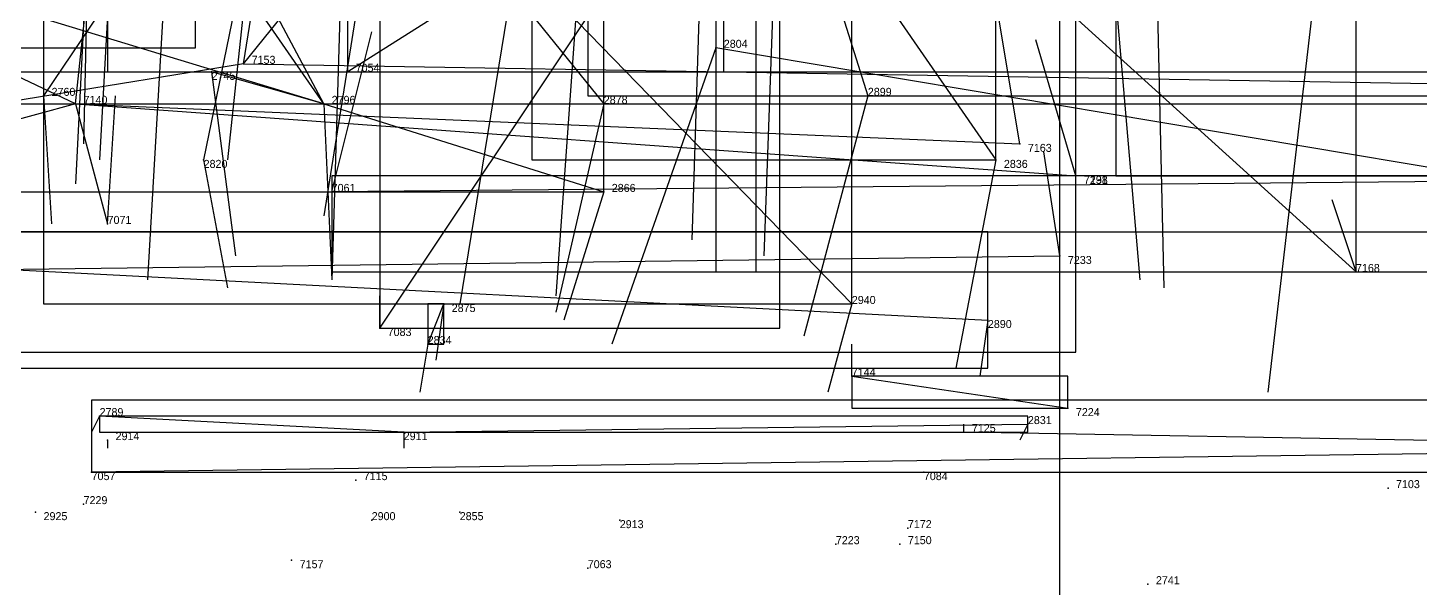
# Model space of a CAD drawing. Extents: x -0.07 to 1.1, y -0.07 to 1.1.
# Drawn here: x 0.287 to 0.461, y 0.8925 to 0.9625 of the extents above; entities that cross this region are included whole.
import ezdxf

# ---------------------------------------------------------------- set-up
doc = ezdxf.new("R2010")
doc.units = 0
for name, color, linetype in [('Clients', 3, 'CONTINUOUS'), ('Facilities', 3, 'CONTINUOUS'), ('Facilities_lines', 3, 'CONTINUOUS'), ('Min_max_boxes', 1, 'CONTINUOUS'), ('Normals', 1, 'CONTINUOUS'), ('Source_points', 5, 'CONTINUOUS'), ('Text', 3, 'CONTINUOUS')]:
    doc.layers.add(name, color=color, linetype=linetype)

msp = doc.modelspace()

# ---------------------------------------------------------------- linework, layer by layer
at = {"layer": 'Clients', "color": 5}
for p in [(0.373, 0.96), (0.31, 0.957), (0.327, 0.957, 1), (0.289, 0.954), (0.392, 0.954), (0.359, 0.953), (0.411, 0.948, 1), (0.309, 0.946), (0.408, 0.946), (0.418, 0.944, 1), (0.418, 0.944, 1), (0.325, 0.942, 1), (0.359, 0.942), (0.297, 0.938, 1), (0.416, 0.934, 1), (0.339, 0.928), (0.39, 0.928), (0.407, 0.926), (0.296, 0.914), (0.417, 0.915, 1), (0.404, 0.912, 1), (0.412, 0.913), (0.295, 0.907, 1)]:
    msp.add_point(p, dxfattribs=at)
at = {"layer": 'Facilities', "color": 3}
for p in [(0.314, 0.958, 1), (0.293, 0.953, 1), (0.324, 0.953), (0.453, 0.932, 1), (0.331, 0.925, 1), (0.337, 0.923), (0.39, 0.919, 1), (0.334, 0.912), (0.297, 0.911), (0.399, 0.907, 1), (0.328, 0.906, 1), (0.457, 0.905, 1), (0.294, 0.903, 1), (0.288, 0.902), (0.341, 0.902), (0.33, 0.901), (0.361, 0.901), (0.397, 0.9, 1), (0.388, 0.898, 1), (0.396, 0.898, 1), (0.32, 0.896, 1), (0.357, 0.895, 1), (0.427, 0.893)]:
    msp.add_point(p, dxfattribs=at)
at = {"layer": 'Facilities_lines', "color": 3}
for p, q in [((0.293, 0.953, 1), (0.194, 1, 0.942)), ((0.32, 1, 0.069), (0.289, 0.954)), ((0.324, 0.953), (0.299, 1, 0.007)), ((0.32, 1, 0.069), (0.309, 0.946)), ((0.32, 1, 0.069), (0.39, 0.928)), ((0.321, 1, 0.02), (0.359, 0.953)), ((0.331, 0.925, 1), (0.381, 1, 0.906)), ((0.453, 0.932, 1), (0.378, 1, 0.931)), ((0.372, 0.998), (0.408, 0.946)), ((0.324, 0.953), (0.295, 0.995)), ((0.381, 0.989), (0.392, 0.954)), ((0.324, 0.953), (0.212, 0.987)), ((0.365, 0.981, 1), (0.327, 0.957, 1)), ((0.314, 0.958, 1), (0.326, 0.973, 1)), ((0.528, 0.934), (0.373, 0.96)), ((0.314, 0.958, 1), (0.185, 0.937, 1)), ((0.324, 0.953), (0.31, 0.957)), ((0.314, 0.958, 1), (0.557, 0.954, 1)), ((0.293, 0.953, 1), (0.18, 0.922, 1)), ((0.293, 0.953, 1), (0.297, 0.938, 1)), ((0.293, 0.953, 1), (0.411, 0.948, 1)), ((0.293, 0.953, 1), (0.418, 0.944, 1)), ((0.293, 0.953, 1), (0.418, 0.944, 1)), ((0.324, 0.953), (0.359, 0.942)), ((0.539, 0.944, 1), (0.325, 0.942, 1)), ((0.194, 0.937), (0.407, 0.926)), ((0.258, 0.932, 1), (0.416, 0.934, 1)), ((0.337, 0.923), (0.339, 0.928)), ((0.39, 0.919, 1), (0.417, 0.915, 1)), ((0.334, 0.912), (0.296, 0.914)), ((0.334, 0.912), (0.412, 0.913)), ((0.514, 0.91, 1), (0.404, 0.912, 1)), ((0.514, 0.91, 1), (0.295, 0.907, 1))]:
    msp.add_line(p, q, dxfattribs=at)
at = {"layer": 'Min_max_boxes', "color": 1}
for p, q in [((0.289, 1), (0.289, 0.928)), ((0.289, 1, 0.073), (0.289, 0.928, 0.073)), ((0.297, 1, 0.948), (0.297, 0.957, 0.948)), ((0.297, 1, 1), (0.297, 0.957, 1)), ((0.308, 0.96), (0.308, 1)), ((0.308, 0.96, 0.071), (0.308, 1, 0.071)), ((0.331, 1, 0.906), (0.331, 0.925, 0.906)), ((0.331, 1, 1), (0.331, 0.925, 1)), ((0.35, 1), (0.35, 0.946)), ((0.35, 1, 0.035), (0.35, 0.946, 0.035)), ((0.357, 1), (0.357, 0.954)), ((0.357, 1, 0.076), (0.357, 0.954, 0.076)), ((0.359, 0.942), (0.359, 1)), ((0.359, 0.942, 0.007), (0.359, 1, 0.007)), ((0.373, 1), (0.373, 0.932)), ((0.373, 1, 0.052), (0.373, 0.932, 0.052)), ((0.374, 0.957, 0.948), (0.374, 1, 0.948)), ((0.374, 0.957, 1), (0.374, 1, 1)), ((0.378, 1, 0.931), (0.378, 0.932, 0.931)), ((0.378, 1, 1), (0.378, 0.932, 1)), ((0.381, 0.925, 0.906), (0.381, 1, 0.906)), ((0.381, 0.925, 1), (0.381, 1, 1)), ((0.39, 0.928), (0.39, 1)), ((0.39, 0.928, 0.073), (0.39, 1, 0.073)), ((0.408, 0.946), (0.408, 1)), ((0.408, 0.946, 0.035), (0.408, 1, 0.035)), ((0.416, 0.876, 0.922), (0.416, 1, 0.922)), ((0.416, 0.876, 1), (0.416, 1, 1)), ((0.418, 0.922, 0.942), (0.418, 1, 0.942)), ((0.418, 0.922, 1), (0.418, 1, 1)), ((0.423, 1), (0.423, 0.944)), ((0.423, 1, 0.044), (0.423, 0.944, 0.044)), ((0.453, 0.932, 0.931), (0.453, 1, 0.931)), ((0.453, 0.932, 1), (0.453, 1, 1)), ((0.145, 0.96), (0.308, 0.96)), ((0.145, 0.96, 0.071), (0.308, 0.96, 0.071)), ((0.308, 0.96), (0.308, 0.96, 0.071)), ((0.231, 0.957, 0.966), (0.559, 0.957, 0.966)), ((0.231, 0.957, 1), (0.559, 0.957, 1)), ((0.297, 0.957, 0.948), (0.374, 0.957, 0.948)), ((0.297, 0.957, 1), (0.374, 0.957, 1)), ((0.297, 0.957, 0.948), (0.297, 0.957, 1)), ((0.374, 0.957, 0.948), (0.374, 0.957, 1)), ((0.357, 0.954), (0.538, 0.954)), ((0.357, 0.954, 0.076), (0.538, 0.954, 0.076)), ((0.357, 0.954), (0.357, 0.954, 0.076)), ((0.231, 0.953), (0.499, 0.953)), ((0.231, 0.953, 0.065), (0.499, 0.953, 0.065)), ((0.35, 0.946), (0.408, 0.946)), ((0.35, 0.946, 0.035), (0.408, 0.946, 0.035)), ((0.35, 0.946), (0.35, 0.946, 0.035)), ((0.408, 0.946), (0.408, 0.946, 0.035)), ((0.661, 0.944, 1), (0.325, 0.944, 1)), ((0.325, 0.944, 1), (0.325, 0.932, 1)), ((0.661, 0.944, 1), (0.325, 0.944, 1)), ((0.325, 0.944, 1), (0.325, 0.932, 1)), ((0.325, 0.944, 1), (0.325, 0.944, 1)), ((0.423, 0.944), (0.613, 0.944)), ((0.423, 0.944, 0.044), (0.613, 0.944, 0.044)), ((0.423, 0.944), (0.423, 0.944, 0.044)), ((0.212, 0.942), (0.359, 0.942)), ((0.212, 0.942, 0.007), (0.359, 0.942, 0.007)), ((0.359, 0.942), (0.359, 0.942, 0.007)), ((0.407, 0.937), (0.126, 0.937)), ((0.407, 0.937), (0.126, 0.937)), ((0.185, 0.937, 1), (0.557, 0.937, 1)), ((0.185, 0.937, 1), (0.557, 0.937, 1)), ((0.407, 0.92), (0.407, 0.937)), ((0.407, 0.92), (0.407, 0.937)), ((0.407, 0.937), (0.407, 0.937)), ((0.325, 0.932, 1), (0.661, 0.932, 1)), ((0.325, 0.932, 1), (0.661, 0.932, 1)), ((0.325, 0.932, 1), (0.325, 0.932, 1)), ((0.373, 0.932), (0.637, 0.932)), ((0.373, 0.932, 0.052), (0.637, 0.932, 0.052)), ((0.373, 0.932), (0.373, 0.932, 0.052)), ((0.378, 0.932, 0.931), (0.453, 0.932, 0.931)), ((0.378, 0.932, 1), (0.453, 0.932, 1)), ((0.378, 0.932, 0.931), (0.378, 0.932, 1)), ((0.453, 0.932, 0.931), (0.453, 0.932, 1)), ((0.289, 0.928), (0.39, 0.928)), ((0.289, 0.928, 0.073), (0.39, 0.928, 0.073)), ((0.289, 0.928), (0.289, 0.928, 0.073)), ((0.339, 0.928), (0.337, 0.928)), ((0.337, 0.928), (0.337, 0.923)), ((0.339, 0.928), (0.337, 0.928)), ((0.337, 0.928), (0.337, 0.923)), ((0.337, 0.928), (0.337, 0.928)), ((0.339, 0.923), (0.339, 0.928)), ((0.339, 0.923), (0.339, 0.928)), ((0.339, 0.928), (0.339, 0.928)), ((0.39, 0.928), (0.39, 0.928, 0.073)), ((0.331, 0.925, 0.906), (0.381, 0.925, 0.906)), ((0.331, 0.925, 1), (0.381, 0.925, 1)), ((0.331, 0.925, 0.906), (0.331, 0.925, 1)), ((0.381, 0.925, 0.906), (0.381, 0.925, 1)), ((0.337, 0.923), (0.339, 0.923)), ((0.337, 0.923), (0.339, 0.923)), ((0.337, 0.923), (0.337, 0.923)), ((0.339, 0.923), (0.339, 0.923)), ((0.18, 0.922, 0.942), (0.418, 0.922, 0.942)), ((0.18, 0.922, 1), (0.418, 0.922, 1)), ((0.418, 0.922, 0.942), (0.418, 0.922, 1)), ((0.126, 0.92), (0.407, 0.92)), ((0.126, 0.92), (0.407, 0.92)), ((0.417, 0.919, 1), (0.39, 0.919, 1)), ((0.39, 0.919, 1), (0.39, 0.915, 1)), ((0.417, 0.919, 1), (0.39, 0.919, 1)), ((0.39, 0.919, 1), (0.39, 0.915, 1)), ((0.39, 0.919, 1), (0.39, 0.919, 1)), ((0.407, 0.92), (0.407, 0.92)), ((0.417, 0.915, 1), (0.417, 0.919, 1)), ((0.417, 0.915, 1), (0.417, 0.919, 1)), ((0.417, 0.919, 1), (0.417, 0.919, 1)), ((0.514, 0.916, 1), (0.295, 0.916, 1)), ((0.295, 0.916, 1), (0.295, 0.907, 1)), ((0.514, 0.916, 1), (0.295, 0.916, 1)), ((0.295, 0.916, 1), (0.295, 0.907, 1)), ((0.295, 0.916, 1), (0.295, 0.916, 1)), ((0.412, 0.914), (0.296, 0.914)), ((0.296, 0.914), (0.296, 0.912)), ((0.412, 0.914), (0.296, 0.914)), ((0.296, 0.914), (0.296, 0.912)), ((0.296, 0.914), (0.296, 0.914)), ((0.39, 0.915, 1), (0.417, 0.915, 1)), ((0.39, 0.915, 1), (0.417, 0.915, 1)), ((0.39, 0.915, 1), (0.39, 0.915, 1)), ((0.412, 0.912), (0.412, 0.914)), ((0.412, 0.912), (0.412, 0.914)), ((0.412, 0.914), (0.412, 0.914)), ((0.417, 0.915, 1), (0.417, 0.915, 1)), ((0.296, 0.912), (0.412, 0.912)), ((0.296, 0.912), (0.412, 0.912)), ((0.296, 0.912), (0.296, 0.912)), ((0.412, 0.912), (0.412, 0.912)), ((0.295, 0.907, 1), (0.514, 0.907, 1)), ((0.295, 0.907, 1), (0.514, 0.907, 1)), ((0.295, 0.907, 1), (0.295, 0.907, 1))]:
    msp.add_line(p, q, dxfattribs=at)
at = {"layer": 'Normals', "color": 1}
for p, q in [((0.299, 1, 0.007), (0.296, 0.946, 0.091)), ((0.306, 1, 0.013), (0.302, 0.931, 0.086)), ((0.372, 0.998), (0.37, 0.936, 0.079)), ((0.295, 0.995), (0.294, 0.948, 0.088)), ((0.317, 0.993), (0.312, 0.946, 0.088)), ((0.381, 0.989), (0.379, 0.934, 0.084)), ((0.357, 0.985), (0.353, 0.929, 0.082)), ((0.45, 0.986), (0.442, 0.917, 0.072)), ((0.295, 0.983), (0.293, 0.943, 0.092)), ((0.314, 0.958, 1), (0.318, 0.983, 1.097)), ((0.331, 0.983), (0.324, 0.939, 0.089)), ((0.35, 0.983), (0.341, 0.928, 0.083)), ((0.327, 0.957, 1), (0.327, 0.982, 1.097)), ((0.293, 0.953, 1), (0.295, 0.972, 1.098)), ((0.428, 0.972), (0.429, 0.93, 0.091)), ((0.411, 0.948, 1), (0.408, 0.966, 1.098)), ((0.423, 0.966), (0.426, 0.931, 0.094)), ((0.326, 0.964), (0.325, 0.931, 0.094)), ((0.325, 0.942, 1), (0.33, 0.962, 1.098)), ((0.418, 0.944, 1), (0.413, 0.961, 1.098)), ((0.418, 0.944, 1), (0.413, 0.961, 1.098)), ((0.373, 0.96), (0.36, 0.923, 0.092)), ((0.31, 0.957), (0.313, 0.934, 0.097)), ((0.289, 0.954), (0.29, 0.938, 0.099)), ((0.297, 0.938, 1), (0.298, 0.954, 1.099)), ((0.392, 0.954), (0.384, 0.924, 0.095)), ((0.324, 0.953), (0.325, 0.931, 0.097)), ((0.359, 0.953), (0.353, 0.927, 0.096)), ((0.416, 0.934, 1), (0.414, 0.947, 1.099)), ((0.309, 0.946), (0.312, 0.93, 0.099)), ((0.408, 0.946), (0.403, 0.92, 0.097)), ((0.359, 0.942), (0.354, 0.926, 0.098)), ((0.453, 0.932, 1), (0.45, 0.941, 1.1)), ((0.331, 0.925, 1), (0.331, 0.929, 1.1)), ((0.339, 0.928), (0.338, 0.921, 0.1)), ((0.39, 0.928), (0.387, 0.917, 0.099)), ((0.407, 0.926), (0.406, 0.919, 0.1)), ((0.337, 0.923), (0.336, 0.917, 0.1)), ((0.39, 0.919, 1), (0.39, 0.923, 1.1)), ((0.417, 0.915, 1), (0.417, 0.918, 1.1)), ((0.296, 0.914), (0.295, 0.912, 0.1)), ((0.334, 0.912), (0.334, 0.91, 0.1)), ((0.404, 0.912, 1), (0.404, 0.913, 1.1)), ((0.412, 0.913), (0.411, 0.911, 0.1)), ((0.297, 0.911), (0.297, 0.91, 0.1)), ((0.295, 0.907, 1), (0.295, 0.907, 1.1)), ((0.399, 0.907, 1), (0.399, 0.907, 1.1)), ((0.328, 0.906, 1), (0.328, 0.906, 1.1)), ((0.457, 0.905, 1), (0.457, 0.905, 1.1)), ((0.294, 0.903, 1), (0.294, 0.903, 1.1)), ((0.288, 0.902), (0.288, 0.902, 0.1)), ((0.341, 0.902), (0.341, 0.902, 0.1)), ((0.33, 0.901), (0.33, 0.901, 0.1)), ((0.361, 0.901), (0.361, 0.901, 0.1)), ((0.397, 0.9, 1), (0.397, 0.9, 1.1)), ((0.388, 0.898, 1), (0.388, 0.898, 1.1)), ((0.396, 0.898, 1), (0.396, 0.898, 1.1)), ((0.32, 0.896, 1), (0.32, 0.896, 1.1)), ((0.357, 0.895, 1), (0.357, 0.895, 1.1)), ((0.427, 0.893), (0.427, 0.893, 0.1))]:
    msp.add_line(p, q, dxfattribs=at)
at = {"layer": 'Source_points', "color": 5}
for p in [(0.373, 0.96), (0.31, 0.957), (0.314, 0.958, 1), (0.327, 0.957, 1), (0.289, 0.954), (0.392, 0.954), (0.293, 0.953, 1), (0.324, 0.953), (0.359, 0.953), (0.411, 0.948, 1), (0.309, 0.946), (0.408, 0.946), (0.418, 0.944, 1), (0.418, 0.944, 1), (0.325, 0.942, 1), (0.359, 0.942), (0.297, 0.938, 1), (0.416, 0.934, 1), (0.453, 0.932, 1), (0.339, 0.928), (0.39, 0.928), (0.407, 0.926), (0.331, 0.925, 1), (0.337, 0.923), (0.39, 0.919, 1), (0.296, 0.914), (0.417, 0.915, 1), (0.334, 0.912), (0.404, 0.912, 1), (0.412, 0.913), (0.297, 0.911), (0.295, 0.907, 1), (0.399, 0.907, 1), (0.328, 0.906, 1), (0.457, 0.905, 1), (0.294, 0.903, 1), (0.288, 0.902), (0.341, 0.902), (0.33, 0.901), (0.361, 0.901), (0.397, 0.9, 1), (0.388, 0.898, 1), (0.396, 0.898, 1), (0.32, 0.896, 1), (0.357, 0.895, 1), (0.427, 0.893)]:
    msp.add_point(p, dxfattribs=at)

# ---------------------------------------------------------------- texts
at = {"layer": 'Text', "color": 3}
for s, p in [('2804', (0.374, 0.96)), ('7153', (0.315, 0.958, 1)), ('2745', (0.31, 0.956)), ('7054', (0.328, 0.957, 1)), ('2760', (0.29, 0.954)), ('7140', (0.294, 0.953, 1)), ('2796', (0.325, 0.953)), ('2878', (0.359, 0.953)), ('2899', (0.392, 0.954)), ('7163', (0.412, 0.947, 1)), ('2820', (0.309, 0.945)), ('2836', (0.409, 0.945)), ('7061', (0.325, 0.942, 1)), ('2866', (0.36, 0.942)), ('7198', (0.419, 0.943, 1)), ('7231', (0.419, 0.943, 1)), ('7071', (0.297, 0.938, 1)), ('7233', (0.417, 0.933, 1)), ('7168', (0.453, 0.932, 1)), ('2875', (0.34, 0.927)), ('2940', (0.39, 0.928)), ('2890', (0.407, 0.925)), ('7083', (0.332, 0.924, 1)), ('2834', (0.337, 0.923)), ('7144', (0.39, 0.919, 1)), ('2789', (0.296, 0.914)), ('2831', (0.412, 0.913)), ('7224', (0.418, 0.914, 1)), ('2914', (0.298, 0.911)), ('2911', (0.334, 0.911)), ('7125', (0.405, 0.912, 1)), ('7057', (0.295, 0.906, 1)), ('7115', (0.329, 0.906, 1)), ('7084', (0.399, 0.906, 1)), ('7103', (0.458, 0.905, 1)), ('7229', (0.294, 0.903, 1)), ('2925', (0.289, 0.901)), ('2900', (0.33, 0.901)), ('2855', (0.341, 0.901)), ('2913', (0.361, 0.9)), ('7172', (0.397, 0.9, 1)), ('7223', (0.388, 0.898, 1)), ('7150', (0.397, 0.898, 1)), ('7063', (0.357, 0.895, 1)), ('7157', (0.321, 0.895, 1)), ('2741', (0.428, 0.893))]:
    msp.add_text(s, height=0.001, dxfattribs=at).set_placement(p)

doc.saveas('drawing.dxf')
